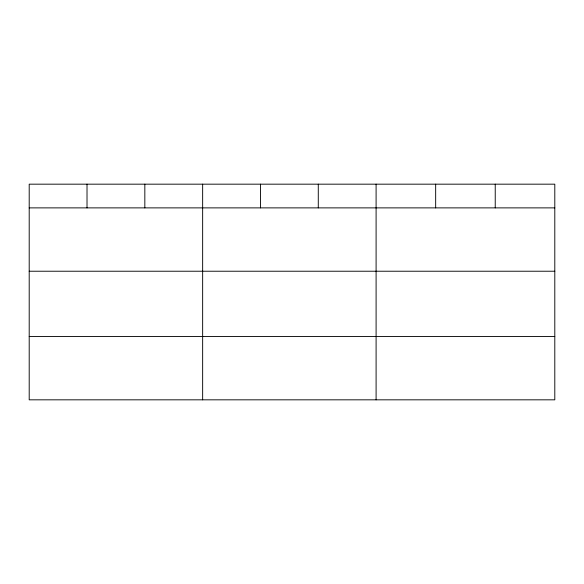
<?xml version="1.0" encoding="UTF-8"?>
<svg xmlns="http://www.w3.org/2000/svg" width="584" height="584" viewBox="0 0 584 584"><rect width="100%" height="100%" fill="white"/><g stroke="black" fill="none" stroke-linecap="round" stroke-linejoin="round"><path stroke-width="0.88" d="M554.8 271.224L554.8 184.172L29.2 184.172L29.2 399.828L554.8 399.828L554.8 271.224L29.2 271.224M29.2 207.882L554.8 207.882M29.2 336.486L554.8 336.486M495.232 184.172L495.232 207.882M435.664 184.172L435.664 207.882M376.096 184.172L376.096 399.828M318.28 184.172L318.28 207.882M260.464 184.172L260.464 207.882M202.648 184.172L202.648 399.828M144.832 184.172L144.832 207.882M87.016 184.172L87.016 207.882"/></g></svg>
